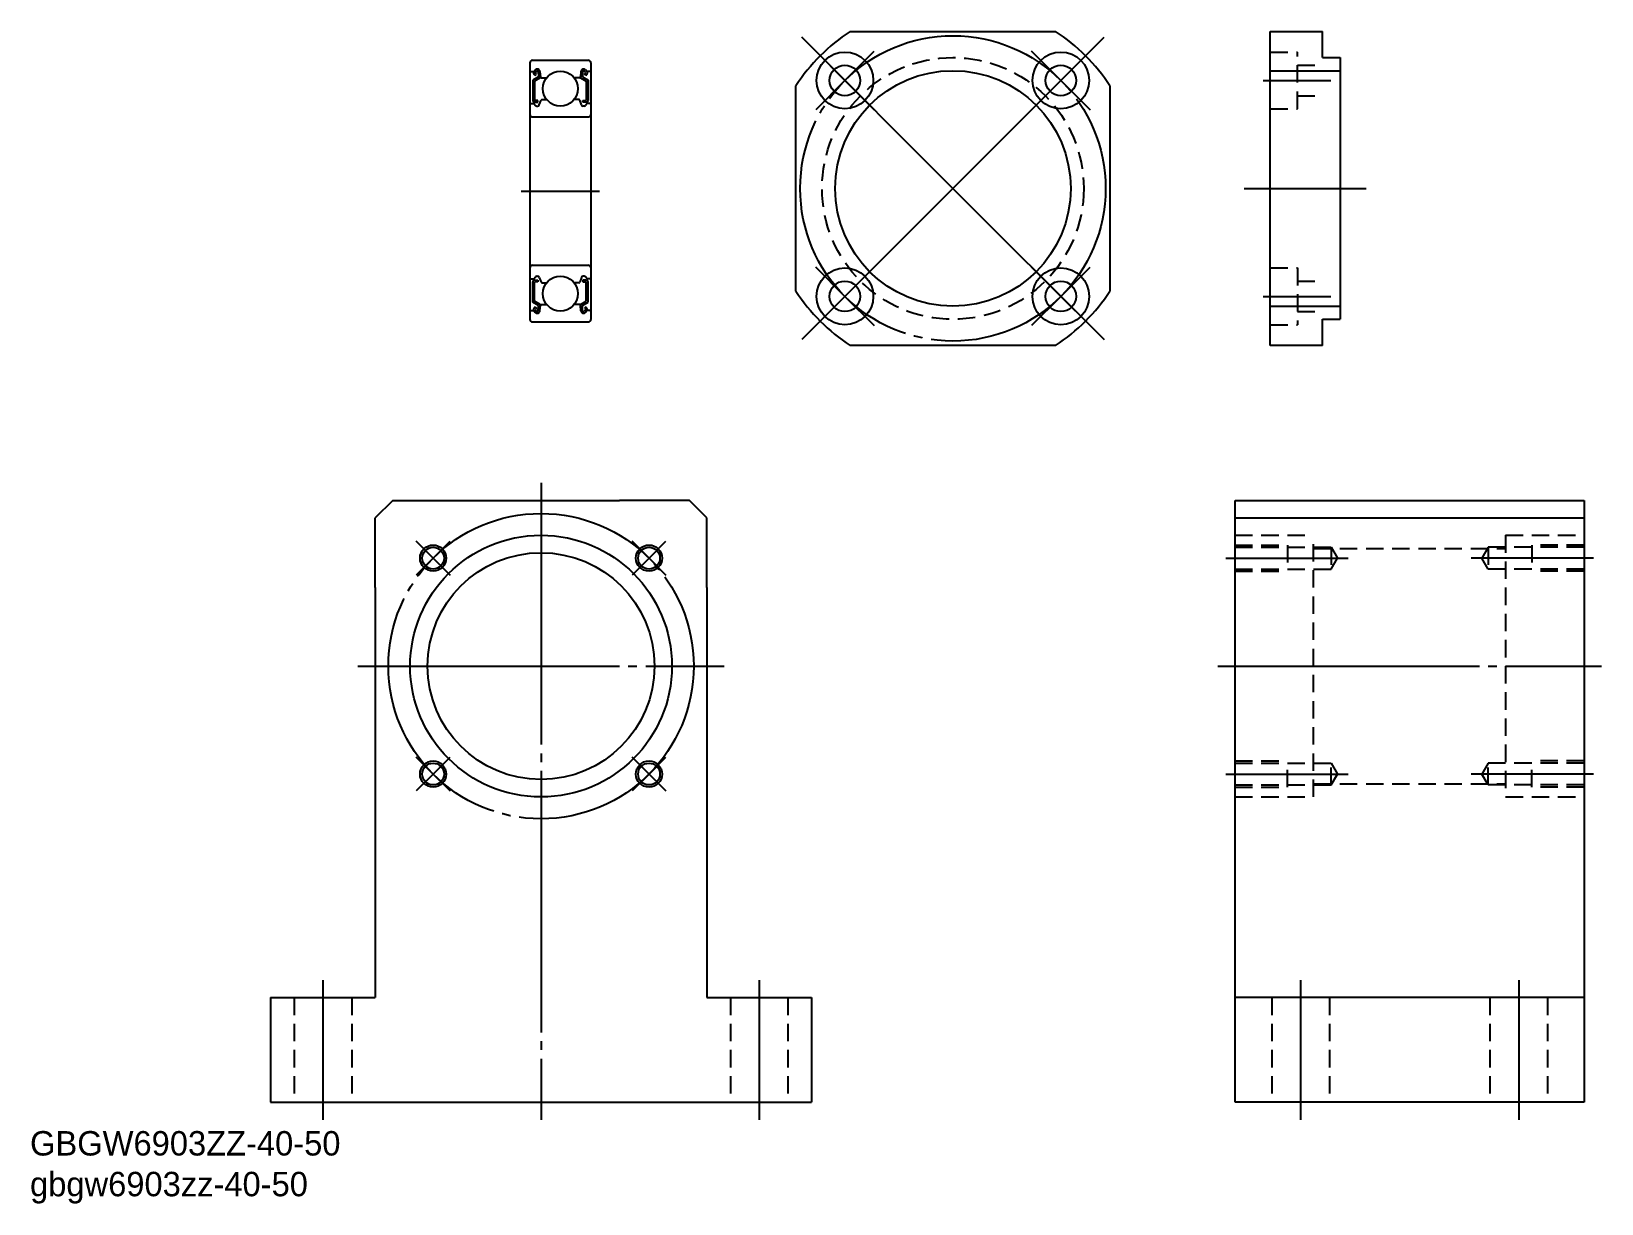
# Model space of a CAD drawing. Extents: x -132 to 48, y -38 to 96.
import ezdxf

# ---------------------------------------------------------------- set-up
doc = ezdxf.new("R2010")
doc.units = 0
doc.linetypes.add('CENTER', pattern=[33, 30, -1, 1, -1])
doc.linetypes.add('DASHED', pattern=[3, 2, -1])
doc.layers.get('0').update_dxf_attribs({"linetype": 'CONTINUOUS'})
doc.layers.add('CENTER', color=7, linetype='CONTINUOUS')

# ---------------------------------------------------------------- blocks, each defined once
blk = doc.blocks.new('*U2')
at = {"linetype": 'CONTINUOUS'}
for s, p in [('GBGW6903ZZ-40-50', (-132.4, -32.94)), ('gbgw6903zz-40-50', (-132.4, -37.61))]:
    blk.add_text(s, height=2.8, dxfattribs=at).set_placement(p)

msp = doc.modelspace()

# ---------------------------------------------------------------- linework, layer by layer
at = {"color": 7, "linetype": 'CONTINUOUS'}
for p, q in [((-38.38, 95.92), (-14.86, 95.92)), ((9.76, 59.92), (9.76, 95.92)), ((9.76, 95.92), (15.76, 95.92)), ((15.76, 92.92), (15.76, 95.92)), ((15.76, 92.92), (17.76, 92.92)), ((17.76, 92.92), (17.76, 62.92)), ((9.76, 91.42), (17.76, 91.42)), ((-44.62, 66.16), (-44.62, 89.68)), ((-8.62, 89.68), (-8.62, 66.16)), ((9.76, 64.42), (17.76, 64.42)), ((15.76, 59.92), (15.76, 62.92)), ((15.76, 62.92), (17.76, 62.92)), ((-14.86, 59.92), (-38.38, 59.92)), ((15.76, 59.92), (9.76, 59.92)), ((-90.83, 42.16), (-92.83, 40.16)), ((-90.83, 42.16), (-82.83, 42.16)), ((-82.83, 42.16), (-64.83, 42.16)), ((-56.83, 42.16), (-64.83, 42.16)), ((-54.83, 40.16), (-56.83, 42.16)), ((5.73, 42.16), (45.73, 42.16)), ((5.73, -26.84), (5.73, 42.16)), ((45.73, 42.16), (45.73, -26.84)), ((-92.83, 32.16), (-92.83, 40.16)), ((-54.83, 32.16), (-54.83, 40.16)), ((5.73, 40.16), (45.73, 40.16)), ((-92.83, 32.16), (-92.83, -14.84)), ((-54.83, 32.16), (-54.83, -14.84)), ((-104.83, -14.84), (-104.83, -26.84)), ((-104.83, -14.84), (-92.83, -14.84)), ((-54.83, -14.84), (-42.83, -14.84)), ((-42.83, -14.84), (-42.83, -26.84)), ((45.73, -14.84), (5.73, -14.84)), ((-104.83, -26.84), (-42.83, -26.84)), ((45.73, -26.84), (5.73, -26.84))]:
    msp.add_line(p, q, dxfattribs=at)
for p, q in [((-75.11, 92.31), (-75.11, 62.91)), ((-74.81, 92.61), (-68.41, 92.61)), ((-68.11, 92.31), (-68.11, 62.91)), ((-75.01, 91.31), (-74.65, 91.31)), ((-74.13, 90.71), (-74.78, 90.33)), ((-74.78, 90.33), (-74.78, 88.01)), ((-74.66, 91.29), (-74.49, 91.5)), ((-74.5, 90.88), (-74.65, 91.02)), ((-73.93, 90.59), (-74.58, 90.22)), ((-74.58, 90.22), (-74.58, 88.01)), ((-74.5, 91.16), (-74.33, 91.37)), ((-74.36, 91.02), (-74.5, 91.16)), ((-74.5, 90.88), (-74.36, 91.02)), ((-74.16, 91.31), (-74.13, 90.71)), ((-73.96, 91.33), (-73.9, 90.7)), ((-73.93, 90.95), (-73.93, 90.59)), ((-73.8, 90.61), (-73.17, 90.61)), ((-69.41, 90.61), (-70.05, 90.61)), ((-69.25, 91.33), (-69.31, 90.7)), ((-69.29, 90.95), (-69.29, 90.59)), ((-69.29, 90.59), (-68.64, 90.22)), ((-69.06, 91.31), (-69.09, 90.71)), ((-69.09, 90.71), (-68.44, 90.33)), ((-68.71, 91.16), (-68.88, 91.37)), ((-68.85, 91.02), (-68.71, 91.16)), ((-68.71, 90.88), (-68.85, 91.02)), ((-68.56, 91.29), (-68.73, 91.5)), ((-68.71, 90.88), (-68.57, 91.02)), ((-68.64, 90.22), (-68.64, 88.01)), ((-68.21, 91.31), (-68.57, 91.31)), ((-68.44, 90.33), (-68.44, 88.01)), ((-75.01, 87.66), (-74.66, 87.66)), ((-74.66, 87.66), (-74.47, 87.43)), ((-74.18, 88.01), (-74.58, 88.01)), ((-74.58, 87.81), (-74.18, 87.81)), ((-74.31, 87.36), (-74.22, 87.36)), ((-74.18, 87.81), (-74.18, 88.01)), ((-74.03, 87.49), (-73.83, 88.04)), ((-73.73, 88.11), (-73.17, 88.11)), ((-69.48, 88.11), (-70.05, 88.11)), ((-69.19, 87.49), (-69.39, 88.04)), ((-69.04, 87.81), (-69.04, 88.01)), ((-69.04, 88.01), (-68.64, 88.01)), ((-68.64, 87.81), (-69.04, 87.81)), ((-68.9, 87.36), (-69, 87.36)), ((-68.56, 87.66), (-68.75, 87.43)), ((-68.21, 87.66), (-68.56, 87.66)), ((-74.81, 86.11), (-68.41, 86.11)), ((-74.81, 69.11), (-68.41, 69.11)), ((-75.01, 67.56), (-74.66, 67.56)), ((-74.78, 64.88), (-74.78, 67.21)), ((-74.66, 67.56), (-74.47, 67.78)), ((-74.58, 67.41), (-74.18, 67.41)), ((-74.58, 65), (-74.58, 67.21)), ((-74.18, 67.21), (-74.58, 67.21)), ((-74.31, 67.86), (-74.22, 67.86)), ((-74.18, 67.41), (-74.18, 67.21)), ((-74.03, 67.72), (-73.83, 67.17)), ((-73.73, 67.11), (-73.17, 67.11)), ((-69.48, 67.11), (-70.05, 67.11)), ((-69.19, 67.72), (-69.39, 67.17)), ((-69.04, 67.41), (-69.04, 67.21)), ((-68.64, 67.41), (-69.04, 67.41)), ((-69.04, 67.21), (-68.64, 67.21)), ((-68.9, 67.86), (-69, 67.86)), ((-68.56, 67.56), (-68.75, 67.78)), ((-68.64, 65), (-68.64, 67.21)), ((-68.21, 67.56), (-68.56, 67.56)), ((-68.44, 64.88), (-68.44, 67.21)), ((-74.13, 64.5), (-74.78, 64.88)), ((-73.93, 64.62), (-74.58, 65)), ((-69.29, 64.62), (-68.64, 65)), ((-69.09, 64.5), (-68.44, 64.88)), ((-75.01, 63.91), (-74.65, 63.91)), ((-74.66, 63.92), (-74.49, 63.71)), ((-74.5, 64.33), (-74.65, 64.19)), ((-74.5, 64.33), (-74.36, 64.19)), ((-74.36, 64.19), (-74.5, 64.05)), ((-74.5, 64.05), (-74.33, 63.84)), ((-74.16, 63.9), (-74.13, 64.5)), ((-73.96, 63.88), (-73.9, 64.51)), ((-73.93, 64.26), (-73.93, 64.62)), ((-73.8, 64.61), (-73.17, 64.61)), ((-73.65, 64.61), (-73.65, 64.61)), ((-73.49, 64.61), (-73.49, 64.61)), ((-69.41, 64.61), (-70.05, 64.61)), ((-69.25, 63.88), (-69.31, 64.51)), ((-69.29, 64.26), (-69.29, 64.62)), ((-69.06, 63.9), (-69.09, 64.5)), ((-68.71, 64.05), (-68.88, 63.84)), ((-68.71, 64.33), (-68.85, 64.19)), ((-68.85, 64.19), (-68.71, 64.05)), ((-68.56, 63.92), (-68.73, 63.71)), ((-68.71, 64.33), (-68.57, 64.19)), ((-68.21, 63.91), (-68.57, 63.91)), ((-74.81, 62.61), (-68.41, 62.61))]:
    msp.add_line(p, q)
at = {"color": 3, "linetype": 'DASHED'}
for p, q in [((9.76, 93.55), (12.86, 93.55)), ((12.86, 87.05), (12.86, 93.55)), ((12.86, 92.05), (15.76, 92.05)), ((12.86, 88.55), (15.76, 88.55)), ((9.76, 87.05), (12.86, 87.05)), ((9.76, 68.8), (12.86, 68.8)), ((12.86, 68.8), (12.86, 62.3)), ((12.86, 67.3), (15.76, 67.3)), ((12.86, 63.8), (15.76, 63.8)), ((9.76, 62.3), (12.86, 62.3)), ((5.73, 38.16), (14.73, 38.16)), ((14.73, 8.16), (14.73, 38.16)), ((36.73, 38.16), (36.73, 8.16)), ((36.73, 38.16), (45.73, 38.16)), ((5.73, 37.04), (11.73, 37.04)), ((5.73, 36.79), (16.73, 36.79)), ((11.73, 37.04), (11.73, 34.04)), ((14.73, 36.66), (36.73, 36.66)), ((16.73, 36.79), (17.46, 35.54)), ((16.73, 36.79), (16.73, 34.29)), ((34.73, 36.79), (34.01, 35.54)), ((45.73, 36.79), (34.73, 36.79)), ((34.73, 36.79), (34.73, 34.29)), ((45.73, 37.04), (39.73, 37.04)), ((39.73, 37.04), (39.73, 34.04)), ((5.73, 34.29), (16.73, 34.29)), ((16.73, 34.29), (17.46, 35.54)), ((34.73, 34.29), (34.01, 35.54)), ((45.73, 34.29), (34.73, 34.29)), ((5.73, 34.04), (11.73, 34.04)), ((45.73, 34.04), (39.73, 34.04)), ((5.73, 12.29), (11.73, 12.29)), ((5.73, 12.04), (16.73, 12.04)), ((11.73, 9.29), (11.73, 12.29)), ((16.73, 12.04), (17.46, 10.79)), ((16.73, 9.54), (16.73, 12.04)), ((34.73, 12.04), (34.01, 10.79)), ((45.73, 12.04), (34.73, 12.04)), ((34.73, 9.54), (34.73, 12.04)), ((45.73, 12.29), (39.73, 12.29)), ((39.73, 9.29), (39.73, 12.29)), ((5.73, 9.54), (16.73, 9.54)), ((5.73, 9.29), (11.73, 9.29)), ((14.73, 9.66), (36.73, 9.66)), ((16.73, 9.54), (17.46, 10.79)), ((34.73, 9.54), (34.01, 10.79)), ((45.73, 9.54), (34.73, 9.54)), ((45.73, 9.29), (39.73, 9.29)), ((5.73, 8.16), (14.73, 8.16)), ((36.73, 8.16), (45.73, 8.16)), ((-102.13, -14.84), (-102.13, -26.84)), ((-95.53, -14.84), (-95.53, -26.84)), ((-52.13, -14.84), (-52.13, -26.84)), ((-45.53, -14.84), (-45.53, -26.84)), ((9.93, -14.84), (9.93, -26.84)), ((16.53, -14.84), (16.53, -26.84)), ((34.93, -14.84), (34.93, -26.84)), ((41.53, -14.84), (41.53, -26.84))]:
    msp.add_line(p, q, dxfattribs=at)
at = {"color": 7, "linetype": 'CONTINUOUS'}
for centre, radius in [((-39, 90.3), 3.25), ((-39, 90.3), 1.75), ((-14.25, 90.3), 3.25), ((-14.25, 90.3), 1.75), ((-26.62, 77.92), 13.5), ((-39, 65.55), 3.25), ((-14.25, 65.55), 3.25), ((-39, 65.55), 1.75), ((-14.25, 65.55), 1.75), ((-73.83, 23.16), 15), ((-86.2, 35.54), 1.25), ((-73.83, 23.16), 13), ((-61.45, 35.54), 1.25), ((-86.2, 10.79), 1.25), ((-61.45, 10.79), 1.25)]:
    msp.add_circle(centre, radius, dxfattribs=at)
at = {"color": 3, "linetype": 'DASHED'}
msp.add_circle((-26.62, 77.92), 15, dxfattribs=at)
for centre in [(-71.61, 89.36), (-71.61, 65.86)]:
    msp.add_circle(centre, 2)
at = {"color": 3, "linetype": 'CONTINUOUS'}
for centre in [(-86.2, 35.54), (-61.45, 35.54), (-86.2, 10.79), (-61.45, 10.79)]:
    msp.add_circle(centre, 1.5, dxfattribs=at)
at = {"color": 7, "linetype": 'CONTINUOUS'}
for start, end in [(123.1534, 146.8466), (33.1534, 56.8466), (213.1534, 236.8466), (303.1534, 326.8466)]:
    msp.add_arc((-26.62, 77.92), 21.5, start, end, dxfattribs=at)
for centre, radius, start, end in [((-74.81, 92.31), 0.3, 90, 180), ((-68.41, 92.31), 0.3, 0, 90), ((-75.01, 91.41), 0.1, 180, 270), ((-74.5, 91.16), 0.2, 140.1381, 225), ((-74.26, 91.3), 0.3, 4.9347, 140.1381), ((-74.26, 91.3), 0.1, 3.1015, 139.9514), ((-73.8, 90.71), 0.1, 184.9347, 269.9991), ((-69.41, 90.71), 0.1, 270.0009, 355.0653), ((-68.96, 91.3), 0.3, 39.8619, 175.0653), ((-68.96, 91.3), 0.1, 40.0486, 176.8985), ((-68.71, 91.16), 0.2, 315, 39.8619), ((-68.21, 91.41), 0.1, 270, 0), ((-75.01, 87.56), 0.1, 90, 180), ((-74.81, 86.41), 0.3, 180, 270), ((-74.58, 88.01), 0.2, 180, 270), ((-74.31, 87.56), 0.2, 219.9774, 270), ((-74.22, 87.56), 0.2, 270, 339.9912), ((-73.73, 88.01), 0.1, 90, 159.9912), ((-69.48, 88.01), 0.1, 20.0088, 90), ((-69, 87.56), 0.2, 200.0088, 270), ((-68.9, 87.56), 0.2, 270, 320.0226), ((-68.64, 88.01), 0.2, 270, 0), ((-68.41, 86.41), 0.3, 270, 0), ((-68.21, 87.56), 0.1, 0, 90), ((-74.81, 68.81), 0.3, 90, 180), ((-68.41, 68.81), 0.3, 0, 90), ((-75.01, 67.66), 0.1, 180, 270), ((-74.58, 67.21), 0.2, 90, 180), ((-74.31, 67.66), 0.2, 90, 140.0226), ((-74.22, 67.66), 0.2, 20.0088, 90), ((-73.73, 67.21), 0.1, 200.0088, 270), ((-69.48, 67.21), 0.1, 270, 339.9912), ((-69, 67.66), 0.2, 90, 159.9912), ((-68.9, 67.66), 0.2, 39.9774, 90), ((-68.64, 67.21), 0.2, 0, 90), ((-68.21, 67.66), 0.1, 270, 0), ((-75.01, 63.81), 0.1, 90, 180), ((-74.5, 64.05), 0.2, 135, 219.8619), ((-74.26, 63.91), 0.3, 219.8619, 355.0653), ((-74.26, 63.91), 0.1, 220.0486, 356.8985), ((-73.8, 64.51), 0.1, 90.0009, 175.0653), ((-69.41, 64.51), 0.1, 4.9347, 89.9991), ((-68.96, 63.91), 0.3, 184.9347, 320.1381), ((-68.96, 63.91), 0.1, 183.1015, 319.9514), ((-68.71, 64.05), 0.2, 320.1381, 45), ((-68.21, 63.81), 0.1, 0, 90), ((-74.81, 62.91), 0.3, 180, 270), ((-68.41, 62.91), 0.3, 270, 0)]:
    msp.add_arc(centre, radius, start, end)
at = {"layer": 'CENTER', "color": 1, "linetype": 'CENTER'}
for p, q in [((-26.62, 77.92), (-43.95, 95.25)), ((-39, 90.3), (-42.35, 93.65)), ((-39, 90.3), (-35.64, 93.65)), ((-26.62, 77.92), (-9.3, 95.25)), ((-14.25, 90.3), (-17.61, 93.65)), ((-14.25, 90.3), (-10.89, 93.65)), ((-39, 90.3), (-42.35, 86.94)), ((-39, 90.3), (-35.64, 86.94)), ((-14.25, 90.3), (-17.61, 86.94)), ((-14.25, 90.3), (-10.89, 86.94)), ((8.96, 90.3), (16.69, 90.3)), ((-26.62, 77.92), (-43.95, 60.6)), ((-26.62, 77.92), (-9.3, 60.6)), ((6.76, 77.92), (20.76, 77.92)), ((-39, 65.55), (-42.35, 68.91)), ((-39, 65.55), (-35.64, 68.91)), ((-14.25, 65.55), (-17.61, 68.91)), ((-14.25, 65.55), (-10.89, 68.91)), ((-39, 65.55), (-42.35, 62.19)), ((-39, 65.55), (-35.64, 62.19)), ((-14.25, 65.55), (-17.61, 62.19)), ((-14.25, 65.55), (-10.89, 62.19)), ((8.96, 65.55), (16.69, 65.55)), ((-73.83, 44.16), (-73.83, -28.84)), ((-86.2, 35.54), (-88.15, 37.48)), ((-86.2, 35.54), (-84.26, 37.48)), ((-61.45, 35.54), (-63.4, 37.48)), ((-61.45, 35.54), (-59.51, 37.48)), ((-86.2, 35.54), (-88.15, 33.59)), ((-86.2, 35.54), (-84.26, 33.59)), ((-61.45, 35.54), (-63.4, 33.59)), ((-61.45, 35.54), (-59.51, 33.59)), ((4.68, 35.54), (17.46, 35.54)), ((4.68, 35.54), (18.67, 35.54)), ((46.79, 35.54), (32.8, 35.54)), ((46.79, 35.54), (34.01, 35.54)), ((-94.83, 23.16), (-52.83, 23.16)), ((3.73, 23.16), (47.73, 23.16)), ((-86.2, 10.79), (-88.15, 12.73)), ((-86.2, 10.79), (-84.26, 12.73)), ((-61.45, 10.79), (-63.4, 12.73)), ((-61.45, 10.79), (-59.51, 12.73)), ((-86.2, 10.79), (-88.15, 8.85)), ((-86.2, 10.79), (-84.26, 8.85)), ((-61.45, 10.79), (-63.4, 8.85)), ((-61.45, 10.79), (-59.51, 8.85)), ((4.68, 10.79), (17.46, 10.79)), ((4.68, 10.79), (18.67, 10.79)), ((46.79, 10.79), (32.8, 10.79)), ((46.79, 10.79), (34.01, 10.79)), ((-98.83, -12.84), (-98.83, -28.84)), ((-48.83, -12.84), (-48.83, -28.84)), ((13.23, -12.84), (13.23, -28.84)), ((38.23, -12.84), (38.23, -28.84))]:
    msp.add_line(p, q, dxfattribs=at)
at = {"layer": 'CENTER'}
msp.add_line((-76.11, 77.61), (-67.11, 77.61), dxfattribs=at)
at = {"layer": 'CENTER', "color": 1, "linetype": 'CENTER'}
for centre in [(-26.62, 77.92), (-73.83, 23.16)]:
    msp.add_circle(centre, 17.5, dxfattribs=at)

# ---------------------------------------------------------------- block references
at = {"linetype": 'CONTINUOUS'}
msp.add_blockref('*U2', (0, 0), dxfattribs=at)

doc.saveas('drawing.dxf')
